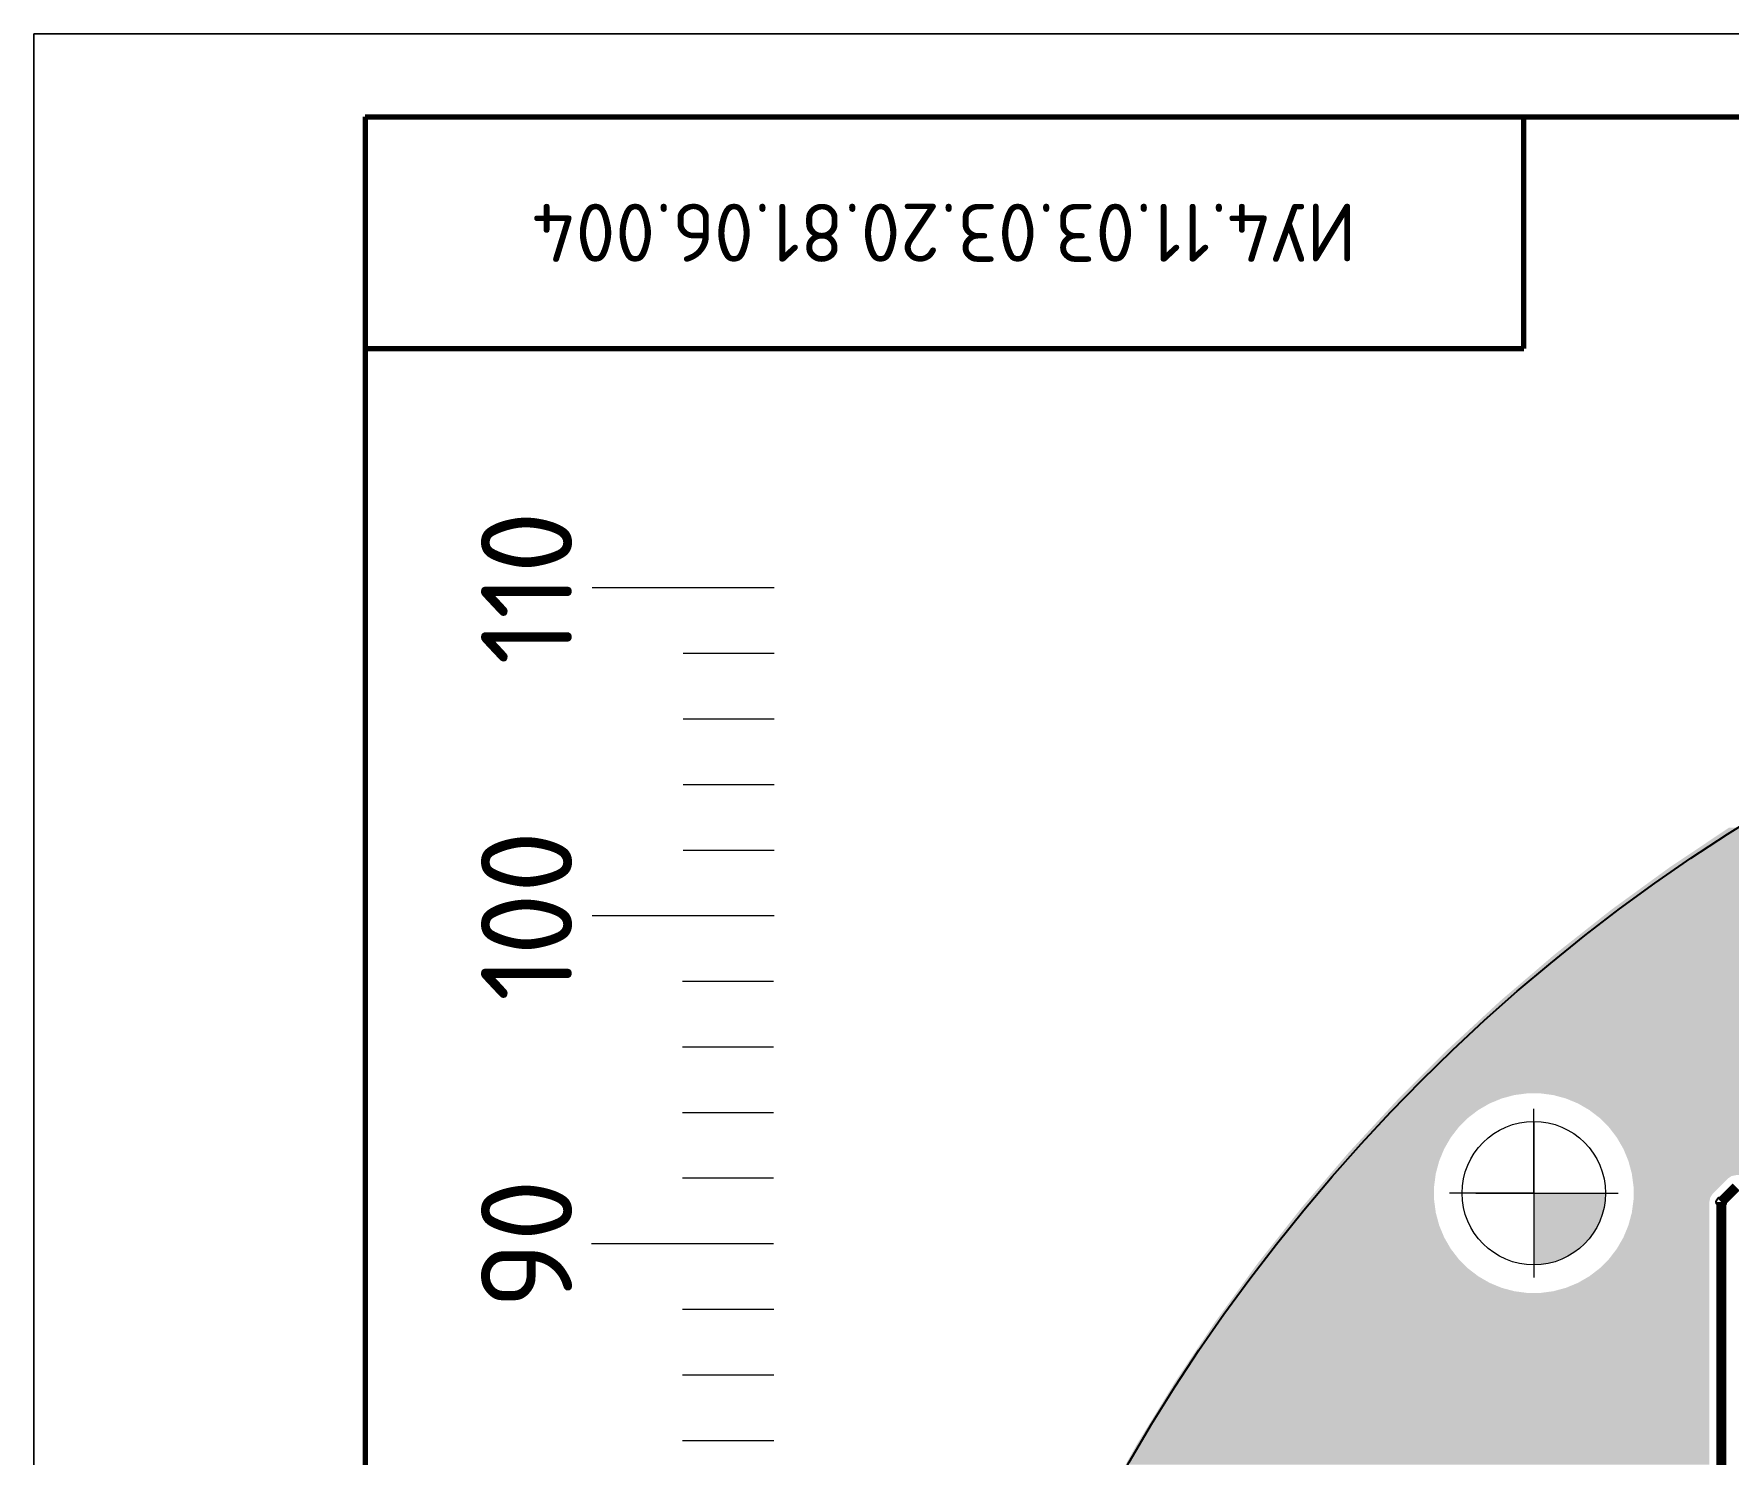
# Model space of a CAD drawing. Header units: millimetres. Extents: x -3633 to 871, y -630 to 261.
# Drawn here: x -1644.8 to -1542.5, y 174.8 to 260.6 of the extents above; entities that cross this region are included whole.
import ezdxf

# ---------------------------------------------------------------- set-up
doc = ezdxf.new("R2010")
doc.units = ezdxf.units.MM
doc.layers.add('border', color=7, linetype='Continuous', lineweight=70)
doc.layers.add('Сплошная тонкая', color=7, linetype='Continuous', lineweight=20)
for name, color, linetype in [('DRILL', 7, 'Continuous'), ('TOP_LAYER', 7, 'Continuous'), ('TOP_PASTE', 8, 'Continuous')]:
    doc.layers.add(name, color=color, linetype=linetype)
doc.styles.add('Main', font='isocpeur.ttf', dxfattribs={"height": 3})

# ---------------------------------------------------------------- blocks, each defined once
blk = doc.blocks.new('ROUND_4')
blk.add_circle((0, 0), 0.00591)

msp = doc.modelspace()

# ---------------------------------------------------------------- hatches: boundary and pattern name
at = {"layer": 'DRILL', "lineweight": 0}
h = msp.add_hatch(color=256, dxfattribs=at)
h.dxf.hatch_style = 1
h.paths.add_polyline_path([(-1549.869, 190.567), (-1554.201, 190.567), (-1554.201, 186.235, 0.4142136)])

# ---------------------------------------------------------------- linework, layer by layer
at = {"layer": 'border', "lineweight": 18}
for p, q in [((-1644.795, -159.45), (-1644.795, 260.55)), ((-1644.795, 260.55), (-1644.795, -159.45)), ((-1644.795, -159.45), (-1644.795, 260.55)), ((-1347.795, 260.55), (-1644.795, 260.55)), ((-1644.795, 260.55), (-1347.795, 260.55)), ((-1644.795, 260.55), (-1050.795, 260.55)), ((-1050.795, 260.55), (-1644.795, 260.55))]:
    msp.add_line(p, q, dxfattribs=at)
at = {"layer": 'border', "lineweight": 70}
for p, q in [((-1624.795, 255.55), (-1624.795, -154.45)), ((-1624.795, 255.55), (-1055.795, 255.55)), ((-1554.795, 241.55), (-1554.795, 255.55)), ((-1624.795, 241.55), (-1554.795, 241.55))]:
    msp.add_line(p, q, dxfattribs=at)
at = {"layer": 'DRILL', "lineweight": 0}
for p, q in [((-1554.201, 190.567), (-1554.201, 195.653)), ((-1554.201, 194.899), (-1554.201, 186.235)), ((-1554.201, 194.002), (-1554.201, 187.25)), ((-1554.201, 193.479), (-1554.201, 187.755)), ((-1554.201, 190.567), (-1559.287, 190.567)), ((-1554.201, 190.567), (-1558.533, 190.567)), ((-1557.703, 190.567), (-1550.327, 190.567)), ((-1554.201, 190.567), (-1549.869, 190.567)), ((-1554.201, 190.567), (-1549.115, 190.567)), ((-1554.201, 190.567), (-1554.201, 185.481))]:
    msp.add_line(p, q, dxfattribs=at)
msp.add_circle((-1554.201, 190.567), 4.332, dxfattribs=at)
at = {"layer": 'TOP_LAYER', "const_width": 0.602, "elevation": 0}
for points in [[(-1542.881, 190.036), (-1541.979, 190.938)], [(-1542.881, 170.279), (-1542.881, 190.036)]]:
    msp.add_lwpolyline(points, dxfattribs=at)
at = {"layer": 'TOP_PASTE'}
msp.add_circle((-1483.212, 119.578), 110, dxfattribs=at)
for points in [[(-1546.008, 210.227), (-1543.289, 212.044), (-1419.707, 210.227), (-1422.368, 212.044)], [(-1543.289, 212.044), (-1542.403, 212.636), (-1422.368, 212.044), (-1423.313, 212.636)], [(-1546.934, 209.554), (-1546.008, 210.227), (-1418.722, 209.554), (-1419.707, 210.227)], [(-1549.516, 207.678), (-1546.934, 209.554), (-1416.198, 207.678), (-1418.722, 209.554)], [(-1552.532, 205.301), (-1550.477, 206.921), (-1413.173, 205.301), (-1415.179, 206.921)], [(-1550.477, 206.921), (-1549.516, 207.678), (-1415.179, 206.921), (-1416.198, 207.678)], [(-1553.357, 204.622), (-1553.011, 204.917), (-1538.658, 204.622), (-1538.432, 204.917)], [(-1553.011, 204.917), (-1552.922, 204.993), (-1538.432, 204.917), (-1538.332, 204.993)], [(-1552.922, 204.993), (-1552.731, 205.143), (-1538.332, 204.993), (-1538.136, 205.143)], [(-1552.731, 205.143), (-1552.551, 205.286), (-1538.136, 205.143), (-1537.793, 205.286)], [(-1552.551, 205.286), (-1552.532, 205.301), (-1537.793, 205.286), (-1537.679, 205.301)], [(-1554.624, 203.54), (-1554.49, 203.654), (-1538.801, 203.54), (-1538.816, 203.654)], [(-1554.49, 203.654), (-1553.912, 204.147), (-1411.18, 203.654), (-1411.744, 204.147)], [(-1553.912, 204.147), (-1553.893, 204.164), (-1411.744, 204.147), (-1411.764, 204.164)], [(-1553.893, 204.164), (-1553.76, 204.278), (-1538.816, 204.164), (-1538.801, 204.278)], [(-1553.76, 204.278), (-1553.357, 204.622), (-1538.801, 204.278), (-1538.658, 204.622)], [(-1555.804, 202.532), (-1555.637, 202.674), (-1537.793, 202.532), (-1538.136, 202.674)], [(-1555.637, 202.674), (-1555.372, 202.901), (-1538.136, 202.674), (-1538.432, 202.901)], [(-1555.372, 202.901), (-1555.026, 203.196), (-1538.432, 202.901), (-1538.658, 203.196)], [(-1555.026, 203.196), (-1554.624, 203.54), (-1538.658, 203.196), (-1538.801, 203.54)], [(-1557.211, 201.26), (-1556.599, 201.826), (-1499.133, 201.26), (-1498.698, 201.826)], [(-1556.599, 201.826), (-1556.219, 202.177), (-1498.698, 201.826), (-1498.241, 202.177)], [(-1556.219, 202.177), (-1556.121, 202.261), (-1498.241, 202.177), (-1498.132, 202.261)], [(-1556.121, 202.261), (-1555.822, 202.517), (-1498.132, 202.261), (-1497.514, 202.517)], [(-1555.822, 202.517), (-1555.804, 202.532), (-1537.679, 202.517), (-1537.793, 202.532)], [(-1558.69, 199.893), (-1557.925, 200.601), (-1499.499, 199.893), (-1499.406, 200.601)], [(-1557.925, 200.601), (-1557.211, 201.26), (-1499.406, 200.601), (-1499.133, 201.26)], [(-1559.403, 199.234), (-1558.69, 199.893), (-1499.412, 199.234), (-1499.499, 199.893)], [(-1560.677, 197.96), (-1560.111, 198.526), (-1498.698, 197.96), (-1499.133, 198.526)], [(-1560.111, 198.526), (-1559.452, 199.185), (-1499.133, 198.526), (-1499.406, 199.185)], [(-1559.452, 199.185), (-1559.403, 199.234), (-1499.406, 199.185), (-1499.412, 199.234)], [(-1561.385, 197.252), (-1561.112, 197.525), (-1497.473, 197.252), (-1498.132, 197.525)], [(-1561.112, 197.525), (-1560.677, 197.96), (-1498.132, 197.525), (-1498.698, 197.96)], [(-1562.354, 196.283), (-1562.149, 196.488), (-1556.141, 196.283), (-1555.379, 196.488)], [(-1562.149, 196.488), (-1562.046, 196.591), (-1555.379, 196.488), (-1554.596, 196.591)], [(-1562.046, 196.591), (-1561.478, 197.159), (-1451.236, 196.591), (-1451.236, 197.159)], [(-1561.478, 197.159), (-1561.385, 197.252), (-1496.765, 197.159), (-1497.473, 197.252)], [(-1553.023, 196.488), (-1553.806, 196.591), (-1451.236, 196.488), (-1451.236, 196.591)], [(-1552.261, 196.283), (-1553.023, 196.488), (-1451.236, 196.283), (-1451.236, 196.488)], [(-1563.451, 195.106), (-1563.007, 195.586), (-1558.181, 195.106), (-1557.555, 195.586)], [(-1563.007, 195.586), (-1562.642, 195.981), (-1557.555, 195.586), (-1556.871, 195.981)], [(-1562.642, 195.981), (-1562.469, 196.167), (-1556.871, 195.981), (-1556.421, 196.167)], [(-1562.469, 196.167), (-1562.354, 196.283), (-1556.421, 196.167), (-1556.141, 196.283)], [(-1551.531, 195.981), (-1552.261, 196.283), (-1451.236, 195.981), (-1451.236, 196.283)], [(-1550.847, 195.586), (-1551.531, 195.981), (-1451.236, 195.586), (-1451.236, 195.981)], [(-1550.221, 195.106), (-1550.847, 195.586), (-1451.236, 195.106), (-1451.236, 195.586)], [(-1564.546, 193.921), (-1563.967, 194.547), (-1559.22, 193.921), (-1558.739, 194.547)], [(-1563.967, 194.547), (-1563.451, 195.106), (-1558.739, 194.547), (-1558.181, 195.106)], [(-1550.139, 195.024), (-1550.221, 195.106), (-1451.236, 195.024), (-1451.236, 195.106)], [(-1550.089, 194.974), (-1550.139, 195.024), (-1448.224, 194.974), (-1448.224, 195.024)], [(-1549.662, 194.547), (-1550.089, 194.974), (-1456.908, 194.547), (-1456.908, 194.974)], [(-1549.182, 193.921), (-1549.662, 194.547), (-1456.908, 193.921), (-1456.908, 194.547)], [(-1565.178, 193.237), (-1564.546, 193.921), (-1559.615, 193.237), (-1559.22, 193.921)], [(-1548.787, 193.237), (-1549.182, 193.921), (-1456.908, 193.237), (-1456.908, 193.921)], [(-1566.471, 191.745), (-1565.819, 192.507), (-1560.121, 191.745), (-1559.917, 192.507)], [(-1565.819, 192.507), (-1565.413, 192.983), (-1559.917, 192.507), (-1559.72, 192.983)], [(-1565.413, 192.983), (-1565.178, 193.237), (-1559.72, 192.983), (-1559.615, 193.237)], [(-1548.631, 192.862), (-1548.787, 193.237), (-1456.908, 192.862), (-1456.908, 193.237)], [(-1548.604, 192.796), (-1548.631, 192.862), (-1540.472, 192.796), (-1539.974, 192.862)], [(-1548.525, 192.604), (-1548.604, 192.796), (-1540.936, 192.604), (-1540.472, 192.796)], [(-1548.485, 192.507), (-1548.525, 192.604), (-1541.061, 192.507), (-1540.936, 192.604)], [(-1548.429, 192.298), (-1548.485, 192.507), (-1541.334, 192.298), (-1541.061, 192.507)], [(-1567.139, 190.962), (-1566.471, 191.745), (-1560.225, 190.962), (-1560.121, 191.745)], [(-1548.322, 191.9), (-1548.429, 192.298), (-1541.64, 191.9), (-1541.334, 192.298)], [(-1548.28, 191.745), (-1548.322, 191.9), (-1541.704, 191.745), (-1541.64, 191.9)], [(-1548.278, 191.726), (-1548.28, 191.745), (-1541.712, 191.726), (-1541.704, 191.745)], [(-1548.275, 191.707), (-1548.278, 191.726), (-1541.727, 191.707), (-1541.712, 191.726)], [(-1548.273, 191.687), (-1548.275, 191.707), (-1541.737, 191.687), (-1541.727, 191.707)], [(-1548.272, 191.682), (-1548.273, 191.687), (-1541.747, 191.682), (-1541.737, 191.687)], [(-1548.271, 191.674), (-1548.272, 191.682), (-1541.769, 191.674), (-1541.747, 191.682)], [(-1548.27, 191.665), (-1548.271, 191.674), (-1541.803, 191.665), (-1541.769, 191.674)], [(-1548.269, 191.656), (-1548.27, 191.665), (-1541.85, 191.656), (-1541.803, 191.665)], [(-1548.268, 191.654), (-1548.269, 191.656), (-1541.87, 191.654), (-1541.85, 191.656)], [(-1548.261, 191.6), (-1548.268, 191.654), (-1542.253, 191.6), (-1541.979, 191.654)], [(-1548.241, 191.445), (-1548.261, 191.6), (-1542.486, 191.445), (-1542.253, 191.6)], [(-1548.177, 190.962), (-1548.241, 191.445), (-1542.968, 190.962), (-1542.486, 191.445)], [(-1567.814, 190.172), (-1567.139, 190.962), (-1560.225, 190.172), (-1560.225, 190.962)], [(-1548.177, 190.542), (-1548.177, 190.962), (-1543.388, 190.542), (-1542.968, 190.962)], [(-1548.177, 190.31), (-1548.177, 190.542), (-1543.543, 190.31), (-1543.388, 190.542)], [(-1569.064, 188.627), (-1568.463, 189.389), (-1559.917, 188.627), (-1560.121, 189.389)], [(-1568.463, 189.389), (-1568.229, 189.686), (-1560.121, 189.389), (-1560.16, 189.686)], [(-1568.229, 189.686), (-1567.814, 190.172), (-1560.16, 189.686), (-1560.225, 190.172)], [(-1548.485, 188.627), (-1548.28, 189.389), (-1543.598, 188.627), (-1543.598, 189.389)], [(-1548.28, 189.389), (-1548.195, 190.036), (-1543.598, 189.389), (-1543.598, 190.036)], [(-1548.195, 190.036), (-1548.177, 190.172), (-1543.598, 190.036), (-1543.57, 190.172)], [(-1548.177, 190.172), (-1548.177, 190.31), (-1543.57, 190.172), (-1543.543, 190.31)], [(-1569.639, 187.897), (-1569.064, 188.627), (-1559.615, 187.897), (-1559.917, 188.627)], [(-1548.787, 187.897), (-1548.485, 188.627), (-1543.598, 187.897), (-1543.598, 188.627)], [(-1570.179, 187.213), (-1569.639, 187.897), (-1559.22, 187.213), (-1559.615, 187.897)], [(-1549.182, 187.213), (-1548.787, 187.897), (-1543.598, 187.213), (-1543.598, 187.897)], [(-1571.097, 186.029), (-1570.914, 186.281), (-1558.181, 186.029), (-1558.433, 186.281)], [(-1570.914, 186.281), (-1570.672, 186.587), (-1558.433, 186.281), (-1558.739, 186.587)], [(-1570.672, 186.587), (-1570.179, 187.213), (-1558.739, 186.587), (-1559.22, 187.213)], [(-1550.221, 186.029), (-1549.662, 186.587), (-1543.598, 186.029), (-1543.598, 186.587)], [(-1549.662, 186.587), (-1549.182, 187.213), (-1543.598, 186.587), (-1543.598, 187.213)], [(-1571.733, 185.153), (-1571.446, 185.548), (-1556.871, 185.153), (-1557.555, 185.548)], [(-1571.446, 185.548), (-1571.097, 186.029), (-1557.555, 185.548), (-1558.181, 186.029)], [(-1551.531, 185.153), (-1550.847, 185.548), (-1543.598, 185.153), (-1543.598, 185.548)], [(-1550.847, 185.548), (-1550.221, 186.029), (-1543.598, 185.548), (-1543.598, 186.029)], [(-1573.463, 182.772), (-1572.176, 184.543), (-1543.598, 182.772), (-1543.598, 184.543)], [(-1572.176, 184.543), (-1572.101, 184.647), (-1554.596, 184.543), (-1555.379, 184.647)], [(-1572.101, 184.647), (-1571.953, 184.851), (-1555.379, 184.647), (-1556.141, 184.851)], [(-1571.953, 184.851), (-1571.733, 185.153), (-1556.141, 184.851), (-1556.871, 185.153)], [(-1553.806, 184.543), (-1553.023, 184.647), (-1543.598, 184.543), (-1543.598, 184.647)], [(-1553.023, 184.647), (-1552.261, 184.851), (-1543.598, 184.647), (-1543.598, 184.851)], [(-1552.261, 184.851), (-1551.531, 185.153), (-1543.598, 184.851), (-1543.598, 185.153)], [(-1575.872, 179.167), (-1573.463, 182.772), (-1543.598, 179.167), (-1543.598, 182.772)], [(-1578.138, 175.47), (-1575.872, 179.167), (-1543.598, 175.47), (-1543.598, 179.167)], [(-1578.861, 174.179), (-1578.138, 175.47), (-1543.598, 174.179), (-1543.598, 175.47)]]:
    msp.add_solid(points, dxfattribs=at)
at = {"layer": 'Сплошная тонкая'}
for p, q in [((-1600.085, 227.102), (-1611.085, 227.102)), ((-1600.085, 223.142), (-1605.585, 223.142)), ((-1600.085, 219.182), (-1605.585, 219.182)), ((-1600.085, 215.222), (-1605.585, 215.222)), ((-1600.085, 211.262), (-1605.585, 211.262)), ((-1600.085, 207.302), (-1611.085, 207.302)), ((-1600.125, 203.342), (-1605.625, 203.342)), ((-1600.125, 199.382), (-1605.625, 199.382)), ((-1600.125, 195.422), (-1605.625, 195.422)), ((-1600.125, 191.462), (-1605.625, 191.462)), ((-1600.125, 187.502), (-1611.125, 187.502)), ((-1600.112, 183.542), (-1605.612, 183.542)), ((-1600.112, 179.582), (-1605.612, 179.582)), ((-1600.112, 175.622), (-1605.612, 175.622))]:
    msp.add_line(p, q, dxfattribs=at)

# ---------------------------------------------------------------- block references
at = {"layer": 'TOP_LAYER', "xscale": 51, "yscale": 51, "zscale": 51}
msp.add_blockref('ROUND_4', (-1542.881, 190.036), dxfattribs=at)
msp.add_blockref('ROUND_4', (-1542.881, 190.036), dxfattribs=at)

# ---------------------------------------------------------------- texts
at = {"layer": 'border', "insert": (-1589.795, 248.55), "char_height": 3.5, "attachment_point": 5, "rotation": 180, "style": 'Main'}
msp.add_mtext_dynamic_manual_height_columns('ИУ4.11.03.03.20.81.06.004 ', width=116.93347, gutter_width=66.064, heights=[12.033], dxfattribs=at)
at = {"layer": 'Сплошная тонкая', "char_height": 5.5, "attachment_point": 5, "rotation": 90, "style": 'Main'}
for s, width, insert in [('110', 10.13108, (-1615.04, 227.102)), ('100', 7.07729, (-1615.04, 207.302)), ('90', 5.5, (-1615.04, 187.502))]:
    msp.add_mtext_dynamic_manual_height_columns(s, width=width, gutter_width=33, heights=[0], dxfattribs=dict(at, insert=insert))

doc.saveas('drawing.dxf')
